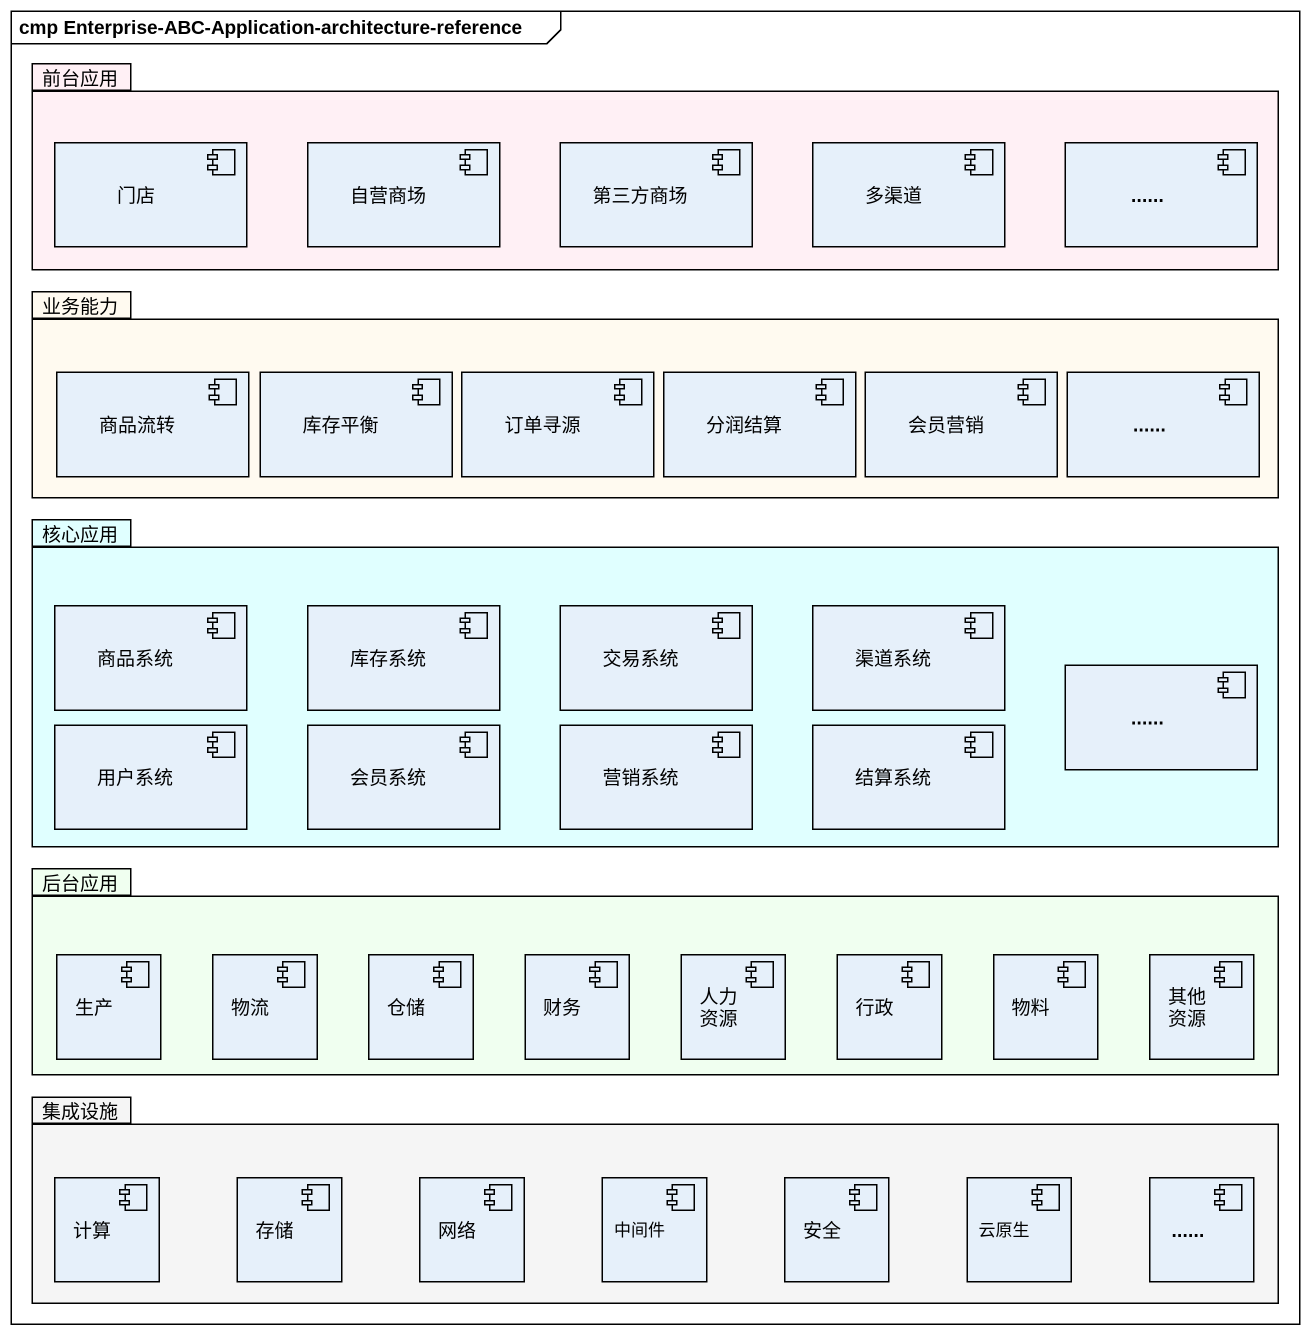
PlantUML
@startuml
mainframe cmp Enterprise-ABC-Application-architecture-reference
package 前台应用 #FFF0F5 {
  component 门店
  component 自营商场
  component 第三方商场
  component 多渠道
  component "......" as component1
}
package 业务能力 #FFFAF0 {
  component 商品流转
  component 库存平衡
  component 订单寻源
  component 分润结算
  component 会员营销
  component "......" as component2
}
package 核心应用 #E0FFFF {
  component 商品系统
  component 库存系统
  component 交易系统
  component 渠道系统
  component "......" as component3
  component 用户系统
  component 会员系统
  component 营销系统
  component 结算系统
}
package 后台应用 #F0FFF0 {
  component 生产
  component 物流
  component 仓储
  component 财务
  component 人力资源
  component 行政
  component 物料
  component 其他资源
}
package 集成设施 #F5F5F5 {
  component 计算
  component 存储
  component 网络
  component 中间件
  component 安全
  component 云原生
  component "......" as component4
}
@enduml
